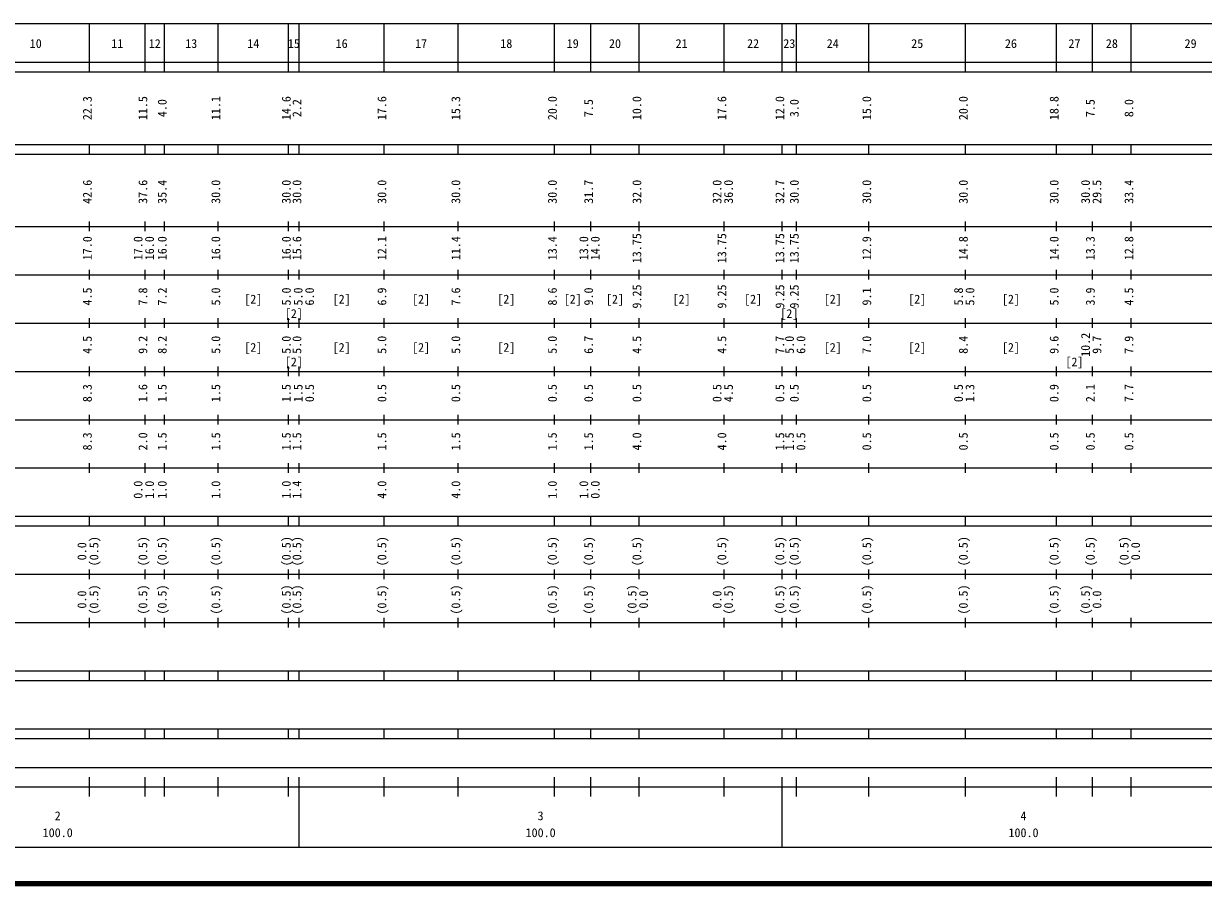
# Model space of a CAD drawing. Units: millimetres on the paper, enlarged 1000 times. Extents: x 40000 to 680000, y 20000 to 380000.
# Drawn here: x 210936 to 455255, y 20000 to 198000 of the extents above; entities that cross this region are included whole.
import ezdxf
from ezdxf.enums import TextEntityAlignment as Align

# ---------------------------------------------------------------- set-up
doc = ezdxf.new("R2010")
doc.units = ezdxf.units.MM
doc.header["$LTSCALE"] = 1000
doc.layers.add('M-TTL', color=2, linetype='Continuous', lineweight=140)
doc.layers.add('M-TTL-BAND', color=7, linetype='Continuous', lineweight=25)
doc.styles.add('ＭＳ ゴシック', font='')
doc.styles.get('ＭＳ ゴシック').set_extended_font_data('MS Gothic')

msp = doc.modelspace()

# ---------------------------------------------------------------- linework, layer by layer
at = {"layer": 'M-TTL'}
msp.add_line((40000, 20000), (680000, 20000), dxfattribs=at)
at = {"layer": 'M-TTL-BAND'}
for p, q in [((68000, 198000), (579000, 198000)), ((224600, 188000), (224600, 198000)), ((236100, 188000), (236100, 198000)), ((240100, 188000), (240100, 198000)), ((251200, 188000), (251200, 198000)), ((265800, 188000), (265800, 198000)), ((268000, 188000), (268000, 198000)), ((285600, 188000), (285600, 198000)), ((300900, 188000), (300900, 198000)), ((320900, 188000), (320900, 198000)), ((328400, 188000), (328400, 198000)), ((338400, 188000), (338400, 198000)), ((356000, 188000), (356000, 198000)), ((368000, 188000), (368000, 198000)), ((371000, 188000), (371000, 198000)), ((386000, 188000), (386000, 198000)), ((406000, 188000), (406000, 198000)), ((424800, 188000), (424800, 198000)), ((432300, 188000), (432300, 198000)), ((440300, 188000), (440300, 198000)), ((40000, 190000), (579000, 190000)), ((40000, 188000), (579000, 188000)), ((40000, 173000), (579000, 173000)), ((224600, 171000), (224600, 173000)), ((236100, 171000), (236100, 173000)), ((240100, 171000), (240100, 173000)), ((251200, 171000), (251200, 173000)), ((265800, 171000), (265800, 173000)), ((268000, 171000), (268000, 173000)), ((285600, 171000), (285600, 173000)), ((300900, 171000), (300900, 173000)), ((320900, 171000), (320900, 173000)), ((328400, 171000), (328400, 173000)), ((338400, 171000), (338400, 173000)), ((356000, 171000), (356000, 173000)), ((368000, 171000), (368000, 173000)), ((371000, 171000), (371000, 173000)), ((386000, 171000), (386000, 173000)), ((406000, 171000), (406000, 173000)), ((424800, 171000), (424800, 173000)), ((432300, 171000), (432300, 173000)), ((440300, 171000), (440300, 173000)), ((40000, 171000), (579000, 171000)), ((224600, 155000), (224600, 157000)), ((236100, 155000), (236100, 157000)), ((240100, 155000), (240100, 157000)), ((251200, 155000), (251200, 157000)), ((265800, 155000), (265800, 157000)), ((268000, 155000), (268000, 157000)), ((285600, 155000), (285600, 157000)), ((300900, 155000), (300900, 157000)), ((320900, 155000), (320900, 157000)), ((328400, 155000), (328400, 157000)), ((338400, 155000), (338400, 157000)), ((356000, 155000), (356000, 157000)), ((368000, 155000), (368000, 157000)), ((371000, 155000), (371000, 157000)), ((386000, 155000), (386000, 157000)), ((406000, 155000), (406000, 157000)), ((424800, 155000), (424800, 157000)), ((432300, 155000), (432300, 157000)), ((440300, 155000), (440300, 157000)), ((40000, 156000), (579000, 156000)), ((224600, 145000), (224600, 147000)), ((236100, 145000), (236100, 147000)), ((240100, 145000), (240100, 147000)), ((251200, 145000), (251200, 147000)), ((265800, 145000), (265800, 147000)), ((268000, 145000), (268000, 147000)), ((285600, 145000), (285600, 147000)), ((300900, 145000), (300900, 147000)), ((320900, 145000), (320900, 147000)), ((328400, 145000), (328400, 147000)), ((338400, 145000), (338400, 147000)), ((356000, 145000), (356000, 147000)), ((368000, 145000), (368000, 147000)), ((371000, 145000), (371000, 147000)), ((386000, 145000), (386000, 147000)), ((406000, 145000), (406000, 147000)), ((424800, 145000), (424800, 147000)), ((432300, 145000), (432300, 147000)), ((440300, 145000), (440300, 147000)), ((46000, 146000), (579000, 146000)), ((224600, 135000), (224600, 137000)), ((236100, 135000), (236100, 137000)), ((240100, 135000), (240100, 137000)), ((251200, 135000), (251200, 137000)), ((265800, 135000), (265800, 137000)), ((268000, 135000), (268000, 137000)), ((285600, 135000), (285600, 137000)), ((300900, 135000), (300900, 137000)), ((320900, 135000), (320900, 137000)), ((328400, 135000), (328400, 137000)), ((338400, 135000), (338400, 137000)), ((356000, 135000), (356000, 137000)), ((368000, 135000), (368000, 137000)), ((371000, 135000), (371000, 137000)), ((386000, 135000), (386000, 137000)), ((406000, 135000), (406000, 137000)), ((424800, 135000), (424800, 137000)), ((432300, 135000), (432300, 137000)), ((440300, 135000), (440300, 137000)), ((52000, 136000), (579000, 136000)), ((46000, 126000), (579000, 126000)), ((224600, 125000), (224600, 127000)), ((236100, 125000), (236100, 127000)), ((240100, 125000), (240100, 127000)), ((251200, 125000), (251200, 127000)), ((265800, 125000), (265800, 127000)), ((268000, 125000), (268000, 127000)), ((285600, 125000), (285600, 127000)), ((300900, 125000), (300900, 127000)), ((320900, 125000), (320900, 127000)), ((328400, 125000), (328400, 127000)), ((338400, 125000), (338400, 127000)), ((356000, 125000), (356000, 127000)), ((368000, 125000), (368000, 127000)), ((371000, 125000), (371000, 127000)), ((386000, 125000), (386000, 127000)), ((406000, 125000), (406000, 127000)), ((424800, 125000), (424800, 127000)), ((432300, 125000), (432300, 127000)), ((440300, 125000), (440300, 127000)), ((52000, 116000), (579000, 116000)), ((224600, 115000), (224600, 117000)), ((236100, 115000), (236100, 117000)), ((240100, 115000), (240100, 117000)), ((251200, 115000), (251200, 117000)), ((265800, 115000), (265800, 117000)), ((268000, 115000), (268000, 117000)), ((285600, 115000), (285600, 117000)), ((300900, 115000), (300900, 117000)), ((320900, 115000), (320900, 117000)), ((328400, 115000), (328400, 117000)), ((338400, 115000), (338400, 117000)), ((356000, 115000), (356000, 117000)), ((368000, 115000), (368000, 117000)), ((371000, 115000), (371000, 117000)), ((386000, 115000), (386000, 117000)), ((406000, 115000), (406000, 117000)), ((424800, 115000), (424800, 117000)), ((432300, 115000), (432300, 117000)), ((440300, 115000), (440300, 117000)), ((46000, 106000), (579000, 106000)), ((224600, 105000), (224600, 107000)), ((236100, 105000), (236100, 107000)), ((240100, 105000), (240100, 107000)), ((251200, 105000), (251200, 107000)), ((265800, 105000), (265800, 107000)), ((268000, 105000), (268000, 107000)), ((285600, 105000), (285600, 107000)), ((300900, 105000), (300900, 107000)), ((320900, 105000), (320900, 107000)), ((328400, 105000), (328400, 107000)), ((338400, 105000), (338400, 107000)), ((356000, 105000), (356000, 107000)), ((368000, 105000), (368000, 107000)), ((371000, 105000), (371000, 107000)), ((386000, 105000), (386000, 107000)), ((406000, 105000), (406000, 107000)), ((424800, 105000), (424800, 107000)), ((432300, 105000), (432300, 107000)), ((440300, 105000), (440300, 107000)), ((40000, 96000), (579000, 96000)), ((224600, 94000), (224600, 96000)), ((236100, 94000), (236100, 96000)), ((240100, 94000), (240100, 96000)), ((251200, 94000), (251200, 96000)), ((265800, 94000), (265800, 96000)), ((268000, 94000), (268000, 96000)), ((285600, 94000), (285600, 96000)), ((300900, 94000), (300900, 96000)), ((320900, 94000), (320900, 96000)), ((328400, 94000), (328400, 96000)), ((338400, 94000), (338400, 96000)), ((356000, 94000), (356000, 96000)), ((368000, 94000), (368000, 96000)), ((371000, 94000), (371000, 96000)), ((386000, 94000), (386000, 96000)), ((406000, 94000), (406000, 96000)), ((424800, 94000), (424800, 96000)), ((432300, 94000), (432300, 96000)), ((440300, 94000), (440300, 96000)), ((40000, 94000), (579000, 94000)), ((49000, 84000), (579000, 84000)), ((224600, 83000), (224600, 85000)), ((236100, 83000), (236100, 85000)), ((240100, 83000), (240100, 85000)), ((251200, 83000), (251200, 85000)), ((265800, 83000), (265800, 85000)), ((268000, 83000), (268000, 85000)), ((285600, 83000), (285600, 85000)), ((300900, 83000), (300900, 85000)), ((320900, 83000), (320900, 85000)), ((328400, 83000), (328400, 85000)), ((338400, 83000), (338400, 85000)), ((356000, 83000), (356000, 85000)), ((368000, 83000), (368000, 85000)), ((371000, 83000), (371000, 85000)), ((386000, 83000), (386000, 85000)), ((406000, 83000), (406000, 85000)), ((424800, 83000), (424800, 85000)), ((432300, 83000), (432300, 85000)), ((440300, 83000), (440300, 85000)), ((40000, 74000), (579000, 74000)), ((224600, 73000), (224600, 75000)), ((236100, 73000), (236100, 75000)), ((240100, 73000), (240100, 75000)), ((251200, 73000), (251200, 75000)), ((265800, 73000), (265800, 75000)), ((268000, 73000), (268000, 75000)), ((285600, 73000), (285600, 75000)), ((300900, 73000), (300900, 75000)), ((320900, 73000), (320900, 75000)), ((328400, 73000), (328400, 75000)), ((338400, 73000), (338400, 75000)), ((356000, 73000), (356000, 75000)), ((368000, 73000), (368000, 75000)), ((371000, 73000), (371000, 75000)), ((386000, 73000), (386000, 75000)), ((406000, 73000), (406000, 75000)), ((424800, 73000), (424800, 75000)), ((432300, 73000), (432300, 75000)), ((440300, 73000), (440300, 75000)), ((40000, 64000), (579000, 64000)), ((224600, 62000), (224600, 64000)), ((236100, 62000), (236100, 64000)), ((240100, 62000), (240100, 64000)), ((251200, 62000), (251200, 64000)), ((265800, 62000), (265800, 64000)), ((268000, 62000), (268000, 64000)), ((285600, 62000), (285600, 64000)), ((300900, 62000), (300900, 64000)), ((320900, 62000), (320900, 64000)), ((328400, 62000), (328400, 64000)), ((338400, 62000), (338400, 64000)), ((356000, 62000), (356000, 64000)), ((368000, 62000), (368000, 64000)), ((371000, 62000), (371000, 64000)), ((386000, 62000), (386000, 64000)), ((406000, 62000), (406000, 64000)), ((424800, 62000), (424800, 64000)), ((432300, 62000), (432300, 64000)), ((440300, 62000), (440300, 64000)), ((40000, 62000), (579000, 62000)), ((40000, 52000), (579000, 52000)), ((224600, 50000), (224600, 52000)), ((236100, 50000), (236100, 52000)), ((240100, 50000), (240100, 52000)), ((251200, 50000), (251200, 52000)), ((265800, 50000), (265800, 52000)), ((268000, 50000), (268000, 52000)), ((285600, 50000), (285600, 52000)), ((300900, 50000), (300900, 52000)), ((320900, 50000), (320900, 52000)), ((328400, 50000), (328400, 52000)), ((338400, 50000), (338400, 52000)), ((356000, 50000), (356000, 52000)), ((368000, 50000), (368000, 52000)), ((371000, 50000), (371000, 52000)), ((386000, 50000), (386000, 52000)), ((406000, 50000), (406000, 52000)), ((424800, 50000), (424800, 52000)), ((432300, 50000), (432300, 52000)), ((440300, 50000), (440300, 52000)), ((40000, 50000), (579000, 50000)), ((71000, 44000), (565000, 44000)), ((224600, 38000), (224600, 42000)), ((236100, 38000), (236100, 42000)), ((240100, 38000), (240100, 42000)), ((251200, 38000), (251200, 42000)), ((265800, 38000), (265800, 42000)), ((268000, 27500), (268000, 42000)), ((285600, 38000), (285600, 42000)), ((300900, 38000), (300900, 42000)), ((320900, 38000), (320900, 42000)), ((328400, 38000), (328400, 42000)), ((338400, 38000), (338400, 42000)), ((356000, 38000), (356000, 42000)), ((368000, 27500), (368000, 42000)), ((371000, 38000), (371000, 42000)), ((386000, 38000), (386000, 42000)), ((406000, 38000), (406000, 42000)), ((424800, 38000), (424800, 42000)), ((432300, 38000), (432300, 42000)), ((440300, 38000), (440300, 42000)), ((40000, 40000), (579000, 40000)), ((68000, 27500), (579000, 27500))]:
    msp.add_line(p, q, dxfattribs=at)

# ---------------------------------------------------------------- texts
at = {"layer": 'M-TTL-BAND', "style": 'ＭＳ ゴシック'}
for s, p in [('10', (213450, 192405)), ('11', (230350, 192405)), ('12', (238100, 192405)), ('13', (245650, 192405)), ('14', (258500, 192405)), ('15', (266900, 192405)), ('16', (276800, 192405)), ('17', (293250, 192405)), ('18', (310900, 192405)), ('19', (324650, 192405)), ('20', (333400, 192405)), ('21', (347200, 192405)), ('22', (362000, 192405)), ('23', (369500, 192405)), ('24', (378500, 192405)), ('25', (396000, 192405)), ('26', (415400, 192405)), ('27', (428550, 192405)), ('28', (436300, 192405)), ('29', (452600, 192405)), ('[2]', (258500, 139500)), ('[2]', (276800, 139500)), ('[2]', (293250, 139500)), ('[2]', (310900, 139500)), ('[2]', (324650, 139500)), ('[2]', (333400, 139500)), ('[2]', (347200, 139500)), ('[2]', (362000, 139500)), ('[2]', (378500, 139500)), ('[2]', (396000, 139500)), ('[2]', (415400, 139500)), ('[2]', (266900, 136500)), ('[2]', (369500, 136500)), ('[2]', (258500, 129500)), ('[2]', (276800, 129500)), ('[2]', (293250, 129500)), ('[2]', (310900, 129500)), ('[2]', (378500, 129500)), ('[2]', (396000, 129500)), ('[2]', (415400, 129500)), ('[2]', (266900, 126500)), ('[2]', (428550, 126500)), ('2', (218000, 32523)), ('3', (318000, 32523)), ('4', (418000, 32523)), ('100.0', (218000, 29033)), ('100.0', (318000, 29033)), ('100.0', (418000, 29033))]:
    msp.add_text(s, height=1833, dxfattribs=at).set_placement(p, align=Align.BOTTOM_CENTER)
for s, p in [('22.3', (225600, 180500)), ('11.5', (237100, 180500)), ('4.0', (241100, 180500)), ('11.1', (252200, 180500)), ('14.6', (266800, 180500)), ('2.2', (269000, 180500)), ('17.6', (286600, 180500)), ('15.3', (301900, 180500)), ('20.0', (321900, 180500)), ('7.5', (329400, 180500)), ('10.0', (339400, 180500)), ('17.6', (357000, 180500)), ('12.0', (369000, 180500)), ('3.0', (372000, 180500)), ('15.0', (387000, 180500)), ('20.0', (407000, 180500)), ('18.8', (425800, 180500)), ('7.5', (433300, 180500)), ('8.0', (441300, 180500)), ('42.6', (225600, 163174)), ('37.6', (237100, 163174)), ('35.4', (241100, 163174)), ('30.0', (252200, 163174)), ('30.0', (266800, 163174)), ('30.0', (269000, 163174)), ('30.0', (286600, 163174)), ('30.0', (301900, 163174)), ('30.0', (321900, 163174)), ('31.7', (329400, 163174)), ('32.0', (339400, 163174)), ('32.0', (356000, 163174)), ('36.0', (358370, 163174)), ('32.7', (369000, 163174)), ('30.0', (372000, 163174)), ('30.0', (387000, 163174)), ('30.0', (407000, 163174)), ('30.0', (425800, 163174)), ('30.0', (432300, 163174)), ('29.5', (434670, 163174)), ('33.4', (441300, 163174)), ('13.75', (339400, 151500)), ('13.75', (357000, 151500)), ('13.75', (369000, 151500)), ('13.75', (372000, 151500)), ('17.0', (225600, 151500)), ('17.0', (236100, 151500)), ('16.0', (238470, 151500)), ('16.0', (241100, 151500)), ('16.0', (252200, 151500)), ('16.0', (266800, 151500)), ('15.6', (269000, 151500)), ('12.1', (286600, 151500)), ('11.4', (301900, 151500)), ('13.4', (321900, 151500)), ('13.0', (328400, 151500)), ('14.0', (330770, 151500)), ('12.9', (387000, 151500)), ('14.8', (407000, 151500)), ('14.0', (425800, 151500)), ('13.3', (433300, 151500)), ('12.8', (441300, 151500)), ('4.5', (225600, 141500)), ('7.8', (237100, 141500)), ('7.2', (241100, 141500)), ('5.0', (252200, 141500)), ('5.0', (266800, 141500)), ('5.0', (269250, 141500)), ('6.0', (271620, 141500)), ('6.9', (286600, 141500)), ('7.6', (301900, 141500)), ('8.6', (321900, 141500)), ('9.0', (329400, 141500)), ('9.25', (339400, 141500)), ('9.25', (357000, 141500)), ('9.25', (369000, 141500)), ('9.25', (372000, 141500)), ('9.1', (387000, 141500)), ('5.8', (406000, 141500)), ('5.0', (408370, 141500)), ('5.0', (425800, 141500)), ('3.9', (433300, 141500)), ('4.5', (441300, 141500)), ('4.5', (225600, 131500)), ('9.2', (237100, 131500)), ('8.2', (241100, 131500)), ('5.0', (252200, 131500)), ('5.0', (266800, 131500)), ('5.0', (269000, 131500)), ('5.0', (286600, 131500)), ('5.0', (301900, 131500)), ('5.0', (321900, 131500)), ('6.7', (329400, 131500)), ('4.5', (339400, 131500)), ('4.5', (357000, 131500)), ('7.7', (369000, 131500)), ('5.0', (371000, 131500)), ('6.0', (373370, 131500)), ('7.0', (387000, 131500)), ('8.4', (407000, 131500)), ('9.6', (425800, 131500)), ('10.2', (432300, 131500)), ('9.7', (434670, 131500)), ('7.9', (441300, 131500)), ('8.3', (225600, 121500)), ('1.6', (237100, 121500)), ('1.5', (241100, 121500)), ('1.5', (252200, 121500)), ('1.5', (266800, 121500)), ('1.5', (269250, 121500)), ('0.5', (271620, 121500)), ('0.5', (286600, 121500)), ('0.5', (301900, 121500)), ('0.5', (321900, 121500)), ('0.5', (329400, 121500)), ('0.5', (339400, 121500)), ('0.5', (356000, 121500)), ('4.5', (358370, 121500)), ('0.5', (369000, 121500)), ('0.5', (372000, 121500)), ('0.5', (387000, 121500)), ('0.5', (406000, 121500)), ('1.3', (408370, 121500)), ('0.9', (425800, 121500)), ('2.1', (433300, 121500)), ('7.7', (441300, 121500)), ('8.3', (225600, 111500)), ('2.0', (237100, 111500)), ('1.5', (241100, 111500)), ('1.5', (252200, 111500)), ('1.5', (266800, 111500)), ('1.5', (269000, 111500)), ('1.5', (286600, 111500)), ('1.5', (301900, 111500)), ('1.5', (321900, 111500)), ('1.5', (329400, 111500)), ('4.0', (339400, 111500)), ('4.0', (357000, 111500)), ('1.5', (369000, 111500)), ('1.5', (371000, 111500)), ('0.5', (373370, 111500)), ('0.5', (387000, 111500)), ('0.5', (407000, 111500)), ('0.5', (425800, 111500)), ('0.5', (433300, 111500)), ('0.5', (441300, 111500)), ('0.0', (236100, 101500)), ('1.0', (238470, 101500)), ('1.0', (241100, 101500)), ('1.0', (252200, 101500)), ('1.0', (266800, 101500)), ('1.4', (269000, 101500)), ('4.0', (286600, 101500)), ('4.0', (301900, 101500)), ('1.0', (321900, 101500)), ('1.0', (328400, 101500)), ('0.0', (330770, 101500)), ('0.0', (224470, 88764)), ('(0.5)', (226970, 88764)), ('(0.5)', (237100, 88764)), ('(0.5)', (241100, 88764)), ('(0.5)', (252200, 88764)), ('(0.5)', (266800, 88764)), ('(0.5)', (269000, 88764)), ('(0.5)', (286600, 88764)), ('(0.5)', (301900, 88764)), ('(0.5)', (321900, 88764)), ('(0.5)', (329400, 88764)), ('(0.5)', (339400, 88764)), ('(0.5)', (357000, 88764)), ('(0.5)', (369000, 88764)), ('(0.5)', (372000, 88764)), ('(0.5)', (387000, 88764)), ('(0.5)', (407000, 88764)), ('(0.5)', (425800, 88764)), ('(0.5)', (433300, 88764)), ('(0.5)', (440300, 88764)), ('0.0', (442670, 88764)), ('(0.5)', (226970, 78764)), ('(0.5)', (237100, 78764)), ('(0.5)', (241100, 78764)), ('(0.5)', (252200, 78764)), ('(0.5)', (266800, 78764)), ('(0.5)', (269000, 78764)), ('(0.5)', (286600, 78764)), ('(0.5)', (301900, 78764)), ('(0.5)', (321900, 78764)), ('(0.5)', (329400, 78764)), ('(0.5)', (338400, 78764)), ('(0.5)', (358370, 78764)), ('(0.5)', (369000, 78764)), ('(0.5)', (372000, 78764)), ('(0.5)', (387000, 78764)), ('(0.5)', (407000, 78764)), ('(0.5)', (425800, 78764)), ('(0.5)', (432300, 78764)), ('0.0', (224470, 78764)), ('0.0', (340770, 78764)), ('0.0', (356000, 78764)), ('0.0', (434670, 78764))]:
    msp.add_text(s, height=1833, rotation=90, dxfattribs=at).set_placement(p, align=Align.BOTTOM_CENTER)

doc.saveas('drawing.dxf')
